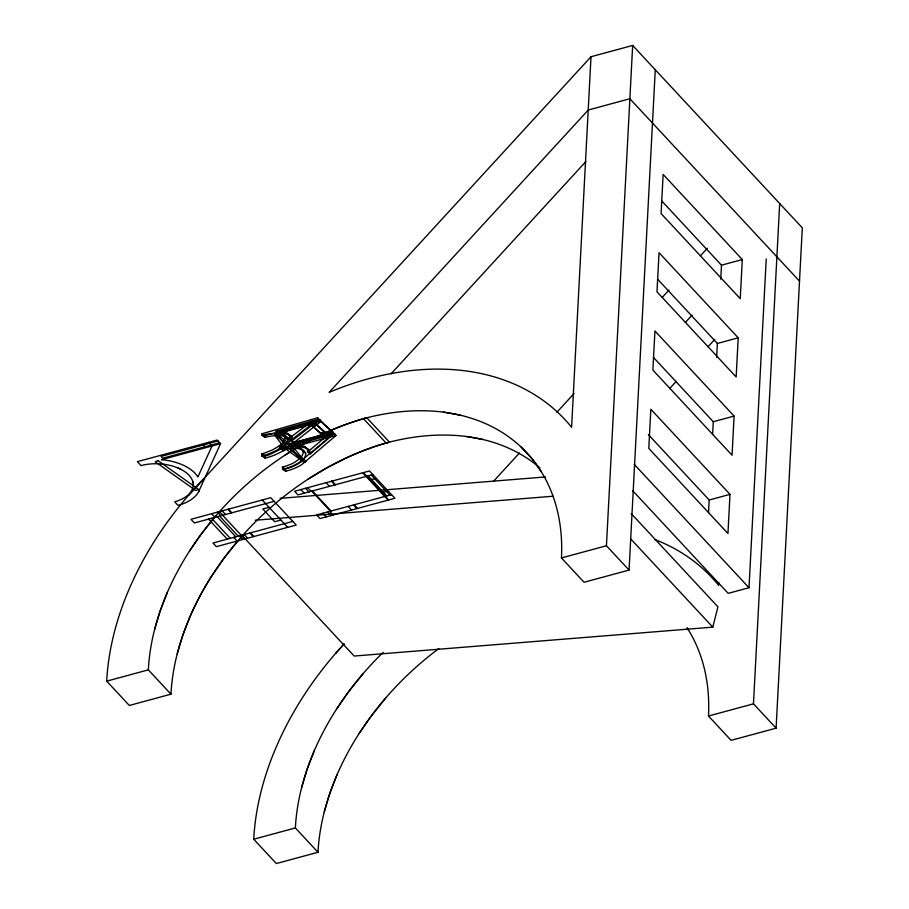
<?xml version="1.0" encoding="UTF-8"?>
<svg xmlns="http://www.w3.org/2000/svg" width="909" height="909" viewBox="0 0 909 909"><rect width="100%" height="100%" fill="white"/><g stroke="black" fill="none" stroke-linecap="round" stroke-linejoin="round"><path stroke-width="1.36" d="M261.826 456.023L267.53 454.261A66.107 37.258 3 0 0 278.279 449.41C282.744 442.513 292.289 448.489 281.506 451.659A63.755 35.928 3 0 1 270.871 456.466L265.223 458.204L261.826 456.023L261.849 453.83A47.791 26.929 3 0 0 264.508 453.057L272.189 450.046L278.847 446.194M277.597 435.502L272.939 435.82A34.622 19.509 3 0 0 267.485 436.82L264.928 437.468L262.042 435.434L262.053 433.729L317.605 417.788L336.023 435.468L301.902 464.499A51.586 29.065 3 0 1 290.994 469.703L285.642 471.282L282.676 469.385L282.381 467.135A40.235 22.668 3 0 0 286.858 465.794L291.107 464.101A44.45 25.054 3 0 0 294.925 462.102L299.413 458.852A28.758 16.203 3 0 0 302.333 455.364L303.083 453.261A13.93 7.851 3 0 0 302.992 451.159L305.617 453.261A9.874 5.568 3 0 0 303.765 450.75L301.186 448.819A8.499 4.795 3 0 0 300.209 448.194L299.186 447.705A11.567 6.511 3 0 0 293.709 446.546L292.778 446.455M687.113 627.903A237.181 169.347 -42.9 0 1 708.475 716.031L731.097 740.346L776.093 728.166L802.306 227.852L632.664 45.45L591.009 56.733L571.602 427.253A284.619 203.207 -42.9 0 0 329.172 392.324L588.225 110.023L629.869 98.74L799.511 281.142M539.946 467.942A237.181 169.347 -42.9 0 0 386.086 443.013L363.475 418.685A237.181 169.347 -42.9 0 1 561.444 557.944L584.067 582.271L629.062 570.079L606.439 545.752L632.664 45.45M629.062 570.079L655.275 69.766M708.52 512.574L709.179 499.995L648.356 434.593M712.622 434.309L713.281 421.731L653.423 357.362M716.644 357.442L717.383 343.466L657.525 279.097M720.746 279.165L721.485 265.189L661.627 200.832M718.769 582.499L718.621 585.328A284.619 203.207 -42.9 0 0 654.696 539.469M729.995 494.348L727.95 533.492L648.776 448.364L650.833 409.232L729.995 494.348L709.179 499.995M734.097 416.083L732.052 455.216L652.878 370.099L654.934 330.967L734.097 416.083L713.281 421.731M738.199 337.818L736.154 376.951L656.98 291.834L659.036 252.702L738.199 337.818L717.383 343.466M742.301 259.554L740.256 298.686L661.082 213.57L663.138 174.426L742.301 259.554L721.485 265.189M632.698 490.712L728.177 593.361L749.005 587.725L766.23 258.929M776.093 728.166L753.47 703.839L779.683 203.536M242.305 535.765L354.169 656.048L712.781 627.142L717.928 606.837L631.141 513.517M154.61 629.551L160.189 610.905L167.381 592.361M177.221 653.866L182.811 635.232L190.004 616.677A237.226 169.381 -42.9 0 1 212.081 575.442L224.239 557.899L238.59 540.003M301.629 787.637L307.219 768.991L314.412 750.436M324.252 811.953L329.831 793.318L337.034 774.763M199.378 490.019L198.56 491.826A42.666 24.043 3 0 1 178.028 505.404L174.642 501.768A35.553 20.032 3 0 0 189.038 475.225A35.553 20.032 3 0 0 164.54 464.363M198.56 491.826L220.546 443.683L217.149 440.047L137.35 461.658L141.009 465.601A35.553 20.032 3 0 1 157.836 463.772L164.54 464.363M304.981 457.284L305.765 454.443A13.158 7.42 3 0 0 305.572 453.102M189.47 551.115L201.628 533.583L215.967 515.687M336.489 709.202L348.647 691.658L362.998 673.774M359.112 733.529L371.27 715.985L385.621 698.089M283.688 441.581L284.722 439.547A13.874 7.817 3 0 0 284.96 437.99L284.915 437.661A7.886 4.443 3 0 0 283.426 435.32M283.71 441.547L283.733 441.513A35.633 20.078 3 0 1 278.79 446.171M106.694 681.148L148.337 669.865A237.181 169.347 -42.9 0 1 366.816 417.788L389.438 442.104A237.181 169.347 -42.9 0 0 170.96 694.181L129.317 705.464L106.694 681.148A284.619 203.207 -42.9 0 1 188.583 495.291L203.684 478.827M438.797 648.617A237.181 169.347 -42.9 0 0 317.991 852.267L276.336 863.55L253.725 839.234A284.619 203.207 -42.9 0 1 335.603 653.378L344.011 643.981M188.583 495.291L591.009 56.733M391.131 373.781L585.896 161.529M335.603 653.378L344.102 644.117M493.564 481.236L519.448 453.034M556.842 412.277L574.102 393.472M662.297 297.357L669.013 290.039M700.646 255.565L707.361 248.248M685.363 322.468L692.079 315.15M669.603 388.62L676.319 381.303M707.975 346.795L714.69 339.477M330.058 437.059L312.105 421.015L311.401 419.56L330.058 437.059L310.321 453.852L307.742 451.875L327.808 435.047L293.357 444.296L295.834 446.16L305.64 447.853A10.601 5.977 3 0 1 307.912 449.171L305.401 447.228A10.283 5.795 3 0 0 303.151 445.921L293.357 444.296M301.708 449.58A11.692 6.59 3 0 0 296.232 448.432L290.357 448.444A31.179 17.566 3 0 0 282.483 449.875L279.892 448.046L279.665 446.262L332.853 431.889L333.808 433.434L299.106 462.533A53.108 29.929 3 0 1 288.073 467.783M282.381 467.135L285.312 469.033A39.121 22.043 3 0 0 289.744 467.715L293.948 466.033A43.189 24.338 3 0 0 297.72 464.044L300.913 461.863M312.105 421.015L289.641 438.024L292.573 440.274L314.639 423.287L278.881 433.388L276.086 431.286L318.4 419.208L333.808 433.434M285.165 455.034L304.026 443.637L323.297 433.786A237.215 169.358 -42.9 0 1 365.145 418.242M307.787 479.361L326.649 467.965L345.92 458.113A237.226 169.381 -42.9 0 1 387.802 442.535M274.461 434.786L276.518 434.036L290.994 444.819L302.981 459L300.731 459.795L284.608 448.228L274.461 434.786L289.107 445.58L300.731 459.795M289.107 445.58L291.085 444.887M284.608 448.228L286.983 447.387L302.981 459M288.073 467.783L282.676 469.385M262.053 433.729L264.894 435.752L320.07 420.072L320.888 421.515L285.756 448.91L282.597 446.649L318.4 419.208L317.605 417.788M333.58 433.048L294.664 443.512L280.279 432.604L280.165 431.82L320.275 420.435M262.042 435.434L265.11 434.638A35.076 19.759 3 0 1 270.087 433.729L276.95 433.457L282.029 434.547A6.727 3.795 3 0 1 283.392 435.343L286.278 437.524A8.158 4.602 3 0 1 287.823 439.876L287.903 440.297A14.09 7.942 3 0 1 287.698 441.774L286.744 443.774A34.735 19.578 3 0 1 281.938 448.41L269.291 454.761A47.336 26.679 3 0 1 265.189 456L261.849 453.83M280.279 432.604L320.695 421.162M325.138 432.661L320.911 433.809L312.105 425.662L316.571 424.412L325.297 432.616M312.457 426.412L316.786 425.196M218.024 440.979L161.052 456.409L162.745 458.238L219.717 442.808M220.546 443.683L161.438 459.704A42.666 24.043 3 0 1 197.889 476.975L212.036 445.989L208.65 442.342M312.105 425.662L320.525 433.036L324.877 431.843M274.154 501.336L194.356 522.959L190.958 519.312L270.768 497.689L296.198 525.038L216.387 546.65L213.001 543.014L292.812 521.391M372.872 474.589L297.97 494.882L294.573 491.246L369.486 470.953L394.915 498.291L320.002 518.584L316.616 514.937L391.518 494.644M269.053 507.29L262.803 508.972L274.677 521.732L280.915 520.05M371.542 479.52L374.656 478.679M383.405 492.28L386.53 491.428M561.444 557.944L606.439 545.752M253.725 839.234L295.368 827.951A237.181 169.347 -42.9 0 1 383.212 652.332M708.475 716.031L753.47 703.839M280.165 431.82L294.459 442.706L333.103 432.286M279.665 446.262L282.199 448.069L335.046 433.923M295.834 446.16L336.023 435.468M287.823 446.592L292.323 446.444M280.097 498.337L545.525 476.941M255.179 520.232L553.07 496.223M276.086 431.286L282.199 431.559L286.346 432.718A8.045 4.534 3 0 1 287.869 433.627L290.71 435.831A8.386 4.727 3 0 0 289.176 434.911L284.994 433.707L278.881 433.388M278.461 435.513L279.199 435.547A10.749 6.056 3 0 1 284.335 436.434M443.49 412.141L460.272 415.174M466.112 436.456L482.895 439.49M284.506 436.559L285.358 436.945A6.965 3.931 3 0 1 286.278 437.524M177.516 467.794L180.141 468.964M301.674 449.603L302.754 450.114A8.772 4.943 3 0 1 303.731 450.75M287.858 439.899L284.915 437.604M521.084 447.001L532.333 459.09L541.4 471.907M634.232 464.329L749.005 587.725M630.801 539.003L712.781 627.142M371.27 475.032L389.916 495.075M368.145 475.873L386.802 495.928M363.248 472.635L388.666 499.984M362.736 472.771L388.166 500.12M332.035 481.1L335.421 484.736M354.067 504.79L357.464 508.438M331.524 481.236L334.921 484.872M353.567 504.927L356.953 508.574M326.104 482.702L329.49 486.349M348.147 506.393L351.533 510.04M312.401 490.974L331.046 511.028M311.787 491.144L330.433 511.199M307.708 487.678L311.105 491.326M329.751 511.381L333.137 515.028M305.549 488.269L308.935 491.917M327.581 511.96L330.978 515.608M300.822 489.553L304.208 493.201M322.854 513.244L326.251 516.891M262.269 499.995L287.698 527.334M203.275 444.978L204.98 446.796M228.42 509.165L231.806 512.812M250.452 532.856L253.85 536.503M227.943 509.29L231.329 512.937M249.986 532.992L253.372 536.64M222.171 510.858L225.568 514.505M244.214 534.549L247.6 538.196M219.444 511.597L222.841 515.244M241.487 535.287L244.873 538.935M222.648 515.289L241.294 535.344M217.444 512.142L220.842 515.778M239.487 535.833L242.873 539.48M219.592 516.119L238.238 536.174M217.194 516.766L235.84 536.821M211.661 513.699L215.058 517.346M233.704 537.401L237.09 541.048M211.604 518.289L230.25 538.333M208.547 519.107L227.193 539.162M148.337 669.865L170.96 694.181M295.368 827.951L317.991 852.267M276.518 434.036L286.983 447.387M687.318 628.21L688.431 629.982M316.571 424.412L316.957 425.151M320.525 433.036L320.911 433.809M192.56 480.986L193.038 482.815M294.459 442.706L294.664 443.512M282.199 448.069L282.472 449.853M285.312 469.033L285.642 471.282M264.894 435.752L264.928 437.468M265.189 456L265.223 458.204M305.56 447.171A13.499 7.602 3 0 1 307.651 451.864M301.22 448.819A9.613 5.42 3 0 1 303.004 451.307M288.096 433.559A11.783 6.647 3 0 1 289.517 438.002M279.915 448.069A31.929 17.987 3 0 1 287.823 446.569M308.026 449.137A13.112 7.386 3 0 1 310.208 453.841M305.015 457.329A30.224 17.032 3 0 1 300.868 461.84M290.869 435.786A11.056 6.227 3 0 1 292.38 440.251M305.981 461.374C302.356 465.374 300.504 455.318 305.981 461.374M157.95 460.59L155.234 461.783L195.765 490.508L198.492 489.315L157.95 460.59"/></g></svg>
